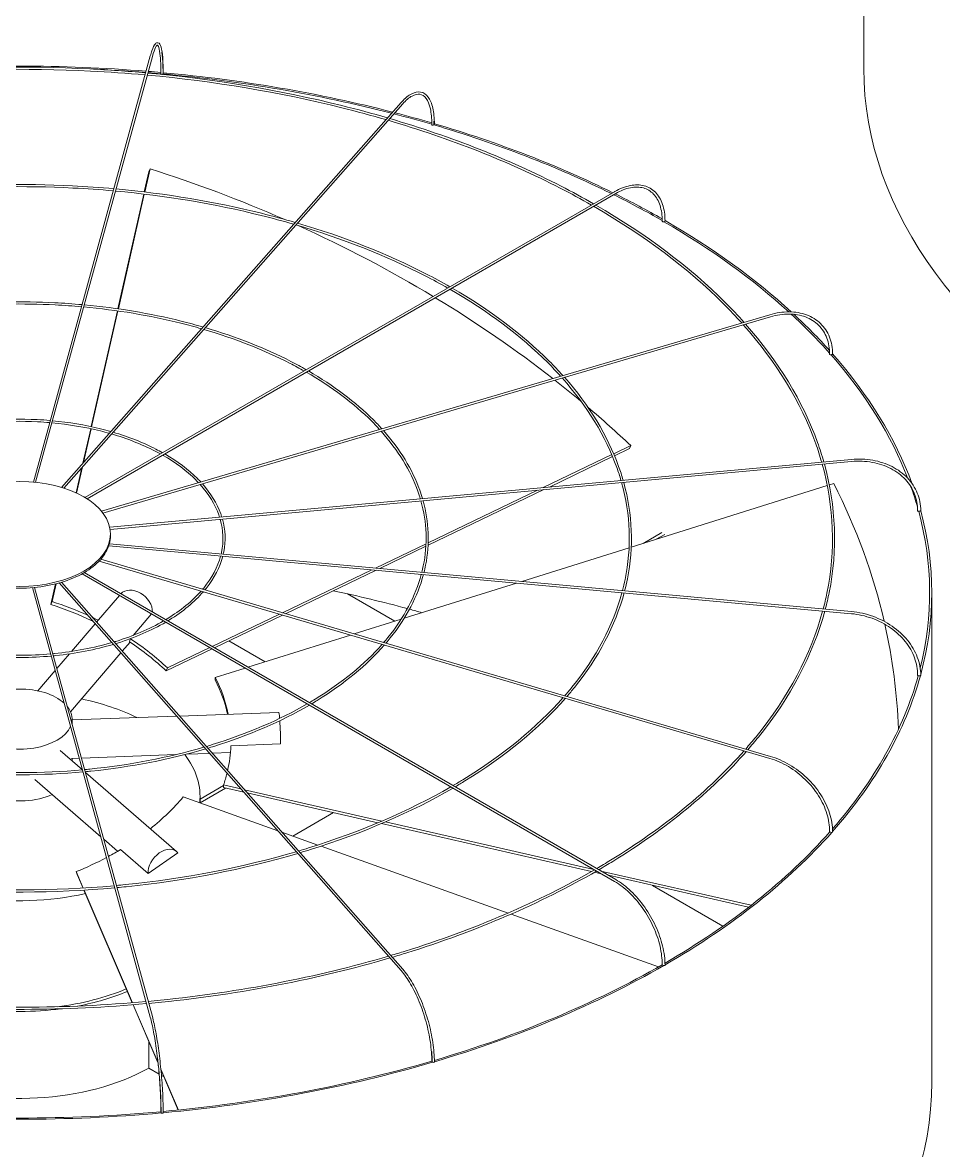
# Model space of a CAD drawing. Header units: millimetres. Extents: x -312439 to 477422, y -331570 to 212570.
# Drawn here: x 360750 to 361809, y 102503 to 103800 of the extents above; entities that cross this region are included whole.
import ezdxf

# ---------------------------------------------------------------- set-up
doc = ezdxf.new("R2010")
doc.units = ezdxf.units.MM

msp = doc.modelspace()

# ---------------------------------------------------------------- linework, layer by layer
at = {"color": 3, "linetype": 'Continuous', "lineweight": 0, "extrusion": (-1.11022e-16, 0.816497, 0.57735)}
for p, q in [((361717.693, 103747.589), (361717.693, 104310.477)), ((360762.596, 103271.779), (360897.064, 103761.947)), ((360899.426, 103761.299), (360765.071, 103271.541)), ((360794.907, 103265.677), (361185.585, 103708.359)), ((361187.421, 103706.738), (360797.472, 103264.881)), ((360896.739, 103631.965), (360890.718, 103605.384)), ((360895.409, 103628.533), (360896.739, 103631.965)), ((360890.18, 103605.449), (360895.409, 103628.533)), ((361431.098, 103605.752), (360821.906, 103254.035)), ((360824.271, 103252.572), (361432.322, 103603.631)), ((360859.75, 103471.104), (360889.636, 103603.048)), ((360890.174, 103602.983), (360860.286, 103471.027)), ((360829.057, 103335.597), (360859.207, 103468.707)), ((360859.743, 103468.631), (360829.584, 103335.484)), ((360840.948, 103238.202), (361609.518, 103464.296)), ((361610.209, 103461.946), (360842.583, 103236.13)), ((360819.542, 103293.591), (360828.516, 103333.208)), ((360829.043, 103333.094), (360820.286, 103294.434)), ((361430.04, 103304.452), (361449.647, 103313.862)), ((361448.317, 103310.43), (361431.017, 103302.128)), ((361448.317, 103310.43), (361449.647, 103313.862)), ((360850.325, 103219.906), (361703.412, 103297.915)), ((360850.782, 103217.488), (361703.636, 103295.476)), ((361348.866, 103265.494), (361427.83, 103303.391)), ((361428.806, 103301.066), (361356.057, 103266.151)), ((360811.786, 103259.348), (360818.414, 103288.611)), ((360819.158, 103289.454), (360812.287, 103259.116)), ((361675.753, 103267.742), (361450.226, 103197.091)), ((361683.196, 103270.074), (361678.104, 103268.479)), ((361349.725, 103263.113), (361216.567, 103199.205)), ((361216.685, 103202.055), (361342.535, 103262.455)), ((360851.191, 103210.152), (360851.191, 103212.152)), ((361485.257, 103213.706), (361463.898, 103201.375)), ((361479.045, 103206.12), (361488.721, 103211.706)), ((360849.255, 103198.592), (361703.412, 103120.485)), ((360849.978, 103200.986), (361703.636, 103122.924)), ((361156.126, 103172.99), (361214.19, 103200.858)), ((361214.047, 103197.996), (361161.014, 103172.543)), ((361447.739, 103196.312), (361324.225, 103157.619)), ((361609.518, 102954.104), (360838.19, 103181.009)), ((361610.209, 102956.454), (360840.028, 103183.021)), ((361431.098, 102812.648), (360818.508, 103166.327)), ((361432.322, 102814.769), (360820.985, 103167.725)), ((361048.962, 103121.558), (361151.821, 103170.924)), ((361156.71, 103170.477), (361052.57, 103120.497)), ((360761.549, 103150.436), (360897.064, 102656.453)), ((360764.028, 103150.659), (360899.426, 102657.101)), ((360782.713, 103130.992), (360788.096, 103154.76)), ((360788.683, 103154.908), (360784.043, 103134.424)), ((360792.162, 103155.833), (361185.585, 102710.041)), ((361187.421, 102711.662), (360794.766, 103156.586)), ((361318.147, 103155.715), (361189.165, 103115.309)), ((360861.604, 103141.445), (360835.258, 103110.703)), ((361178.281, 103111.899), (361123.896, 103143.298)), ((361795.9, 102581.729), (361795.9, 103144.617)), ((360782.713, 103130.992), (360784.043, 103134.424)), ((360898.397, 103120.203), (360877.272, 103095.554)), ((360968.136, 103082.767), (361045.663, 103119.975)), ((361049.272, 103118.914), (360970.778, 103081.242)), ((361185.56, 103114.179), (361131.556, 103097.261)), ((360833.648, 103108.825), (360806.444, 103077.083)), ((360873.738, 103087.657), (360864.8, 103077.228)), ((361029.261, 103065.215), (360987.556, 103089.294)), ((361127.353, 103095.945), (361009.344, 103058.976)), ((360804.012, 103074.246), (360789.603, 103057.433)), ((360863.191, 103075.35), (360805.223, 103007.714)), ((360968.103, 103079.958), (360915.39, 103054.659)), ((360916.721, 103058.091), (360965.461, 103081.483)), ((360787.679, 103055.188), (360767.622, 103031.786)), ((360915.39, 103054.659), (360916.721, 103058.091)), ((360971.73, 103044.266), (360971.825, 103047.222)), ((361006.168, 103057.981), (360971.825, 103047.222)), ((361044.667, 103007.056), (360930.465, 103002.823)), ((360927.301, 103002.706), (360807.027, 102998.248)), ((360807.027, 102999.292), (360807.027, 102993.918)), ((360989.668, 102968.629), (361046.897, 102970.75)), ((360818.93, 102940.94), (360793.387, 102963.075)), ((360926.481, 102958.43), (360817.867, 102954.404)), ((360965.112, 102959.862), (360938.385, 102958.871)), ((360989.191, 102960.754), (360968.276, 102959.979)), ((360815.352, 102954.311), (360806.346, 102953.977)), ((360807.027, 102954.003), (360807.027, 102951.255)), ((360840.104, 102864.083), (360764.431, 102929.661)), ((360927.374, 102846.965), (360822.381, 102937.95)), ((360981.284, 102922.737), (360954.305, 102907.161)), ((360954.305, 102903.161), (360983.51, 102920.022)), ((360981.213, 102920.546), (360981.309, 102923.502)), ((361004.493, 102915.239), (360981.213, 102920.546)), ((360981.309, 102923.502), (361001.202, 102918.968)), ((361005.292, 102918.035), (361163.461, 102881.98)), ((361043.62, 102870.904), (360934.914, 102909.731)), ((360954.305, 102902.804), (360954.305, 102910.054)), ((361158.882, 102880.045), (361008.582, 102914.307)), ((361107.687, 102891.716), (361060.93, 102864.721)), ((361404.542, 102824.046), (361162.975, 102879.112)), ((361167.519, 102881.055), (361407.275, 102826.402)), ((361089.642, 102854.466), (361048.39, 102869.2)), ((360859.492, 102847.283), (360843.437, 102861.196)), ((361308.651, 102776.242), (361093.416, 102853.118)), ((360862.767, 102849.238), (360894.563, 102821.684)), ((360894.563, 102821.684), (360928.758, 102845.504)), ((360811.72, 102823.914), (360819.84, 102804.999)), ((360812.955, 102820.577), (360811.72, 102823.914)), ((360819.648, 102804.987), (360812.955, 102820.577)), ((361415.8, 102821.48), (361408.066, 102823.243)), ((361415.37, 102824.556), (361588.088, 102785.185)), ((361585.122, 102782.883), (361423.895, 102819.635)), ((360876.253, 102673.131), (360820.674, 102802.595)), ((360820.867, 102802.607), (360876.443, 102673.147)), ((361555.75, 102761.247), (361474.665, 102808.062)), ((361481.708, 102714.431), (361312.022, 102775.038)), ((360905.949, 102603.958), (360877.272, 102670.756)), ((360877.463, 102670.772), (360905.881, 102604.574)), ((360895.348, 102628.652), (360895.348, 102597.977)), ((360907.203, 102591.132), (360895.348, 102597.977)), ((360909.199, 102596.847), (360929.412, 102549.762)), ((360929.223, 102549.743), (360909.256, 102596.253)), ((360912.856, 102587.868), (360909.865, 102589.595))]:
    msp.add_line(p, q, dxfattribs=at)
at = {"color": 3, "linetype": 'Continuous', "lineweight": 0}
for centre, major_axis, ratio, start_param, end_param in [((360747.132, 103144.617), (-1048.768, 0), 0.57735027, 4.57359934, 4.85199434), ((360747.132, 103144.617), (-1046.319, 0), 0.57735027, 4.57364216, 4.63432464), ((362766.461, 103747.589), (-1048.768, 0), 0.57735027, 0, 3.14159265), ((360747.132, 103144.617), (-1046.319, 0), 0.57735027, 4.55682048, 4.57124415), ((360747.132, 103144.617), (-1048.768, 0), 0.57735027, 4.55718579, 4.57120693), ((360910.475, 103741.371), (1.225, -0.004), 0.56474576, 3.14159265, 4.55699194), ((360910.475, 103741.371), (1.225, -0.004), 0.56474576, 4.55699194, 6.12778827), ((360747.132, 103144.617), (-1046.319, 0), 0.57735027, 4.2914666, 4.55448885), ((360910.666, 103742.07), (1.225, 0), 0.57735027, 5.71748689, 6.28318531), ((360747.132, 103144.617), (-1048.768, 0), 0.57735027, 4.29134899, 4.55463788), ((360747.132, 103144.617), (-1046.319, 0), 0.57735027, 4.24262693, 4.28868124), ((360747.132, 103144.617), (-1048.768, 0), 0.57735027, 4.24381435, 4.28857014), ((361221.995, 103682.932), (1.225, -0.01), 0.56597275, 3.14159265, 4.24604342), ((361221.995, 103682.932), (1.225, -0.01), 0.56597275, 4.24604342, 5.81683974), ((360747.132, 103144.617), (-1046.319, 0), 0.57735027, 4.00461262, 4.24016109), ((361222.551, 103683.562), (1.225, 0), 0.57735027, 5.29033196, 6.28318531), ((360747.132, 103144.617), (-1048.768, 0), 0.57735027, 4.00443097, 4.24060103), ((360748.462, 102977.337), (-942.562, 365.4), 0.65992862, 4.64663537, 4.80984928), ((360747.132, 103144.617), (-1048.768, 0), 0.57735027, 3.93098858, 4.00111844), ((360747.132, 103144.617), (-1046.319, 0), 0.57735027, 3.92863661, 4.00129229), ((360748.462, 102977.337), (-942.562, 365.4), 0.65992862, 4.45394149, 4.62923067), ((361486.991, 103571.775), (1.225, -0.016), 0.56830663, 3.14159265, 3.93464288), ((361486.991, 103571.775), (1.225, -0.016), 0.56830663, 3.93464288, 5.50543921), ((360747.132, 103144.617), (-1046.319, 0), 0.57735027, 3.70570419, 3.9258203), ((361487.857, 103572.275), (-1.225, 0), 0.57735027, 1.83263032, 3.14159265), ((360747.132, 103144.617), (-1048.768, 0), 0.57735027, 3.70411228, 3.92650775), ((360748.462, 102977.337), (-942.562, 365.4), 0.65992862, 4.28319099, 4.45112181), ((360747.132, 103144.617), (-1046.319, 0), 0.57735027, 3.61515195, 3.70067928), ((360747.132, 103144.617), (-1048.768, 0), 0.57735027, 3.61992048, 3.69877001), ((361679.521, 103418.78), (-1.225, 0.021), 0.57151893, 0, 0.48093441), ((361679.521, 103418.78), (-1.225, 0.021), 0.57151893, 0.48093441, 2.05173073), ((360747.132, 103144.617), (-1046.319, 0), 0.57735027, 3.3609423, 3.61148113), ((361680.612, 103419.101), (-1.225, 0), 0.57735027, 1.51847105, 3.14159265), ((360747.132, 103144.617), (-1048.768, 0), 0.57735027, 3.35086888, 3.61231471), ((360748.462, 102977.337), (-942.562, 365.4), 0.65992862, 4.23904287, 4.2800546), ((360748.462, 102977.337), (-942.562, 365.4), 0.65992862, 4.15803474, 4.22871948), ((360747.227, 102976.862), (1010.388, -32.497), 0.79709982, 0.20844184, 0.41264052), ((360747.132, 103144.617), (-1046.319, 0), 0.57735027, 3.30554955, 3.34466555), ((361780.74, 103238.923), (-1.225, 0.023), 0.57529521, 0, 0.1678974), ((361780.74, 103238.923), (-1.225, 0.023), 0.57529521, 0.1678974, 1.73869372), ((360747.132, 103144.617), (-1046.319, 0), 0.57735027, 2.9973499, 3.29716571), ((361781.95, 103239.034), (-1.225, 0), 0.57735027, 1.20431179, 3.14159265), ((360747.132, 103144.617), (-1048.768, 0), 0.57735027, 2.98561554, 3.29783032), ((360746.699, 103210.152), (-104.492, 0), 0.57735027, 2.98808135, 3.14159265), ((360746.699, 103210.152), (-104.492, 0), 0.57735027, 2.67392209, 2.98094469), ((360746.699, 103210.152), (-104.492, 0), 0.57735027, 2.35976282, 2.66678542), ((360746.699, 103210.152), (-104.492, 0), 0.57735027, 2.04560356, 2.35262616), ((360746.699, 103210.152), (-104.492, 0), 0.57735027, 1.41728503, 1.72430763), ((360746.699, 103210.152), (-104.492, 0), 0.57735027, 1.73144429, 2.03846689), ((360879.722, 103128.611), (-16.786, 14.386), 0.73180825, 3.6699438, 6.25547108), ((360747.132, 102579.729), (1046.319, 0), 0.57735027, 1.13086203, 1.21917829), ((360747.132, 102973.905), (-226.18, 87.683), 0.65992862, 4.59602029, 4.80984928), ((360748.462, 102977.337), (226.18, -87.683), 0.65992862, 1.48816133, 1.66825663), ((360747.132, 102579.729), (1046.319, 0), 0.57735027, 1.11315293, 1.12829513), ((360748.462, 102977.337), (226.18, -87.683), 0.65992862, 1.43137513, 1.46305029), ((360747.227, 102976.862), (1010.388, -32.497), 0.79709982, 0.05380476, 0.20420122), ((360747.132, 102973.905), (-226.18, 87.683), 0.65992862, 4.15803474, 4.39268064), ((360748.462, 102977.337), (226.18, -87.683), 0.65992862, 1.01644208, 1.25303729), ((360747.227, 102976.862), (242.456, -7.798), 0.79709982, 0.18583027, 0.41264052), ((360747.132, 103144.617), (-1046.319, 0), 0.57735027, 2.6752935, 2.98289949), ((360747.132, 103144.617), (-1048.768, 0), 0.57735027, 2.67086857, 2.98332964), ((361780.74, 103049.811), (-1.225, 0.023), 0.57926583, 0, 1.42460911), ((361781.95, 103049.7), (-1.225, 0), 0.57735027, 0.89015252, 3.14159265), ((360747.132, 102999.292), (-59.895, 0), 0.57735027, 3.69756416, 5.76575409), ((360747.132, 102973.905), (242.456, -7.798), 0.79709982, 0.20115917, 0.41264052), ((360747.132, 102910.054), (-207.174, 0), 0.57735027, 4.00561733, 4.36390833), ((360747.132, 102999.292), (-59.895, 0), 0.57735027, 3.02719924, 3.57014533), ((361045.485, 102984.964), (-0.819, 22.092), 0.05230802, 5.46284956, 6.28318531), ((361045.485, 102984.964), (-0.819, 22.092), 0.05230802, 4.01155215, 5.31083021), ((360747.132, 102999.292), (-59.895, 0), 0.57735027, 0.78539816, 2.89978042), ((360747.227, 102976.862), (242.456, -7.798), 0.79709982, 6.13145768, 6.28093219), ((360747.132, 102910.054), (-207.174, 0), 0.57735027, 3.08204121, 3.55783774), ((360747.227, 102976.862), (242.456, -7.798), 0.79709982, 6.04401129, 6.11604234), ((360747.132, 102939.67), (-59.895, 0), 0.57735027, 1.1079301, 2.23846982), ((360745.896, 102977.242), (-227.492, -84.221), 0.6873805, 2.02158825, 2.2576377), ((360747.132, 103144.617), (-1046.319, 0), 0.57735027, 2.35898226, 2.6687056), ((360747.132, 103144.617), (-1048.768, 0), 0.57735027, 2.35667794, 2.66891462), ((361679.521, 102869.954), (-1.225, 0.021), 0.58304212, 0, 1.10944839), ((361680.612, 102869.633), (-1.225, 0), 0.57735027, 0.57599326, 3.14159265), ((360912.896, 102830.258), (14.478, 16.707), 0.67950023, 6.14949631, 8.84418497), ((360745.896, 102977.242), (-227.492, -84.221), 0.6873805, 1.60582316, 1.76537716), ((360745.896, 102977.242), (-227.492, -84.221), 0.6873805, 1.7758456, 1.84274406), ((360747.132, 102910.054), (-207.174, 0), 0.57735027, 1.30817895, 1.9425337), ((360747.132, 103144.617), (-1046.319, 0), 0.57735027, 2.04376734, 2.35460013), ((360747.132, 103144.617), (-1048.768, 0), 0.57735027, 2.04258502, 2.35459852), ((361486.991, 102716.959), (-1.225, 0.017), 0.58625442, 0, 0.79329185), ((361487.857, 102716.459), (-1.225, 0), 0.57735027, 0.26183399, 3.14159265), ((360747.132, 102785.549), (-207.174, 0), 0.57735027, 1.77816663, 2.202298), ((360747.132, 102785.549), (-212.072, 0), 0.57735027, 1.89063678, 2.19285982), ((360747.132, 102785.549), (-212.072, 0), 0.57735027, 1.3476903, 1.79509044), ((360747.132, 103144.617), (-1046.319, 0), 0.57735027, 1.72891751, 2.04055715), ((360747.132, 103144.617), (-1048.768, 0), 0.57735027, 1.72854634, 2.04038352), ((361221.995, 102605.802), (-1.225, 0.011), 0.58858829, 0, 0.47632773), ((361222.551, 102605.172), (-1.225, 0), 0.57735027, 0, 3.14159265), ((360747.132, 102685.549), (-212.072, 0), 0.57735027, 0.98594125, 2.34464399), ((360747.132, 102581.729), (-1048.768, 0), 0.57735027, 0, 3.14159265), ((360747.132, 103144.617), (-1048.768, 0), 0.57735027, 1.41453598, 1.72626058), ((360747.132, 103144.617), (-1046.319, 0), 0.57735027, 1.41438895, 1.72636573), ((360910.475, 102547.363), (-1.225, 0.004), 0.58981528, 0, 0.15883691), ((360910.666, 102546.665), (-1.225, 0), 0.57735027, 0, 3.14159265)]:
    msp.add_ellipse(centre, major_axis=major_axis, ratio=ratio, start_param=start_param, end_param=end_param, dxfattribs=at)
msp.add_ellipse((360746.699, 103212.152), major_axis=(-104.492, 0), ratio=0.57735027, dxfattribs=at)
for points, knots in [([(360911.891, 103742.07), (360911.891, 103748.884), (360911.685, 103754.95), (360910.874, 103765.023), (360910.276, 103769.02), (360908.669, 103774.706), (360907.767, 103776.767), (360904.627, 103777.229), (360903.633, 103776.639), (360901.429, 103774.297), (360900.199, 103771.679), (360898.281, 103766.154), (360897.672, 103764.163), (360897.064, 103761.947)], [4.71238898, 4.71238898, 4.71238898, 4.71238898, 5.02654825, 5.02654825, 5.34070751, 5.34070751, 5.65486678, 5.65486678, 5.82360284, 5.82360284, 6.1377621, 6.1377621, 6.28318531, 6.28318531, 6.28318531, 6.28318531]), ([(360899.426, 103761.299), (360900.699, 103765.939), (360901.976, 103769.505), (360904.2, 103773.828), (360905.197, 103774.427), (360905.303, 103774.427), (360906.122, 103773.832), (360907.531, 103769.174), (360908.109, 103765.775), (360908.951, 103756.801), (360909.199, 103751.082), (360909.251, 103743.53), (360909.253, 103742.462), (360909.25, 103741.375)], [6.28318531, 6.28318531, 6.28318531, 6.28318531, 6.59845219, 6.59845219, 6.89265788, 6.89265788, 7.20992592, 7.20992592, 7.50402257, 7.50402257, 7.81881569, 7.81881569, 7.86952551, 7.86952551, 7.86952551, 7.86952551]), ([(360910.364, 103766.61), (360910.401, 103766.367), (360910.436, 103766.12), (360911.044, 103761.773), (360911.421, 103756.561), (360911.673, 103747.612), (360911.709, 103744.57), (360911.7, 103741.37)], [1.101311746, 1.101311746, 1.101311746, 1.101311746, 1.120767624, 1.120767624, 1.438035664, 1.438035664, 1.586302602, 1.586302602, 1.586302602, 1.586302602]), ([(360891.709, 103742.429), (360870.464, 103744.35), (360849.105, 103745.849), (360752.404, 103750.693), (360676.339, 103749.181), (360601.688, 103742.429)], [3.771589677, 3.771589677, 3.771589677, 3.771589677, 3.840445898, 3.840445898, 4.082391957, 4.082391957, 4.082391957, 4.082391957]), ([(360891.051, 103740.029), (360870.259, 103741.904), (360849.357, 103743.373), (360753.106, 103748.245), (360677.017, 103746.762), (360602.346, 103740.029)], [3.7720633, 3.7720633, 3.7720633, 3.7720633, 3.839550132, 3.839550132, 4.081918334, 4.081918334, 4.081918334, 4.081918334]), ([(361168.133, 103688.584), (361151.406, 103693.458), (361134.424, 103698.042), (361045.748, 103720.126), (360970.409, 103732.749), (360893.529, 103739.803)], [3.459637643, 3.459637643, 3.459637643, 3.459637643, 3.519736913, 3.519736913, 3.769381517, 3.769381517, 3.769381517, 3.769381517]), ([(361169.924, 103690.613), (361152.662, 103695.659), (361135.13, 103700.396), (361046.032, 103722.554), (360970.875, 103735.145), (360894.187, 103742.203)], [3.458315721, 3.458315721, 3.458315721, 3.458315721, 3.520259366, 3.520259366, 3.768912043, 3.768912043, 3.768912043, 3.768912043]), ([(361223.776, 103683.562), (361223.776, 103690.423), (361223.174, 103696.618), (361220.789, 103707.12), (361219.01, 103711.431), (361214.288, 103717.77), (361211.292, 103719.794), (361204.732, 103720.932), (361201.295, 103720.239), (361194.042, 103716.558), (361190.185, 103713.415), (361186.088, 103708.924), (361185.836, 103708.644), (361185.585, 103708.359)], [4.71238898, 4.71238898, 4.71238898, 4.71238898, 5.02654825, 5.02654825, 5.34070751, 5.34070751, 5.65486678, 5.65486678, 5.94845155, 5.94845155, 6.26261081, 6.26261081, 6.28318531, 6.28318531, 6.28318531, 6.28318531]), ([(361187.421, 103706.738), (361191.077, 103710.881), (361194.709, 103713.943), (361201.441, 103717.63), (361204.503, 103718.256), (361209.868, 103717.316), (361212.256, 103715.74), (361216.364, 103710.146), (361218.03, 103706.128), (361220.239, 103696.116), (361220.798, 103690.154), (361220.774, 103683.328), (361220.772, 103683.136), (361220.771, 103682.943)], [6.28318531, 6.28318531, 6.28318531, 6.28318531, 6.59783007, 6.59783007, 6.91209691, 6.91209691, 7.22936495, 7.22936495, 7.54663299, 7.54663299, 7.86046851, 7.86046851, 7.86952551, 7.86952551, 7.86952551, 7.86952551]), ([(361404.505, 103590.399), (361392.767, 103597.103), (361380.721, 103603.628), (361308.639, 103640.65), (361242.03, 103666.89), (361170.73, 103687.825)], [3.146975566, 3.146975566, 3.146975566, 3.146975566, 3.199958928, 3.199958928, 3.456525414, 3.456525414, 3.456525414, 3.456525414]), ([(361406.96, 103591.816), (361394.781, 103598.799), (361382.27, 103605.587), (361309.872, 103642.766), (361243.517, 103668.938), (361172.519, 103689.852)], [3.145113132, 3.145113132, 3.145113132, 3.145113132, 3.200037836, 3.200037836, 3.455209352, 3.455209352, 3.455209352, 3.455209352]), ([(361223.183, 103686.98), (361223.206, 103686.164), (361223.219, 103685.336), (361223.226, 103683.979), (361223.225, 103683.456), (361223.22, 103682.929)], [7.8059806913, 7.8059806913, 7.8059806913, 7.8059806913, 7.8451401512, 7.8451401512, 7.8694167814, 7.8694167814, 7.8694167814, 7.8694167814]), ([(360855.142, 103609.133), (360839.294, 103610.562), (360823.361, 103611.677), (360751.046, 103615.293), (360694.125, 103614.168), (360638.255, 103609.133)], [3.772165081, 3.772165081, 3.772165081, 3.772165081, 3.840593344, 3.840593344, 4.081816553, 4.081816553, 4.081816553, 4.081816553]), ([(360854.484, 103606.733), (360839.089, 103608.115), (360823.613, 103609.2), (360751.747, 103612.844), (360694.803, 103611.749), (360638.913, 103606.733)], [3.772797592, 3.772797592, 3.772797592, 3.772797592, 3.839399606, 3.839399606, 4.081184042, 4.081184042, 4.081184042, 4.081184042]), ([(361062.015, 103568.34), (361049.757, 103571.899), (361037.318, 103575.251), (360971.122, 103591.741), (360914.62, 103601.212), (360856.962, 103606.508)], [3.460983159, 3.460983159, 3.460983159, 3.460983159, 3.519648571, 3.519648571, 3.769222865, 3.769222865, 3.769222865, 3.769222865]), ([(361063.806, 103570.37), (361051.014, 103574.101), (361038.024, 103577.606), (360971.405, 103594.17), (360915.086, 103603.608), (360857.62, 103608.908)], [3.459218713, 3.459218713, 3.459218713, 3.459218713, 3.520344822, 3.520344822, 3.768597722, 3.768597722, 3.768597722, 3.768597722]), ([(361489.082, 103572.275), (361489.082, 103579.175), (361488.137, 103585.556), (361484.403, 103596.67), (361481.61, 103601.405), (361474.416, 103608.685), (361470.023, 103611.228), (361460.153, 103613.834), (361454.686, 103613.902), (361443.229, 103611.626), (361437.233, 103609.275), (361431.203, 103605.813), (361431.151, 103605.783), (361431.098, 103605.752)], [3.14159265, 3.14159265, 3.14159265, 3.14159265, 3.45575192, 3.45575192, 3.76991118, 3.76991118, 4.08269654, 4.08269654, 4.39544819, 4.39544819, 4.70960746, 4.70960746, 4.71238898, 4.71238898, 4.71238898, 4.71238898]), ([(361432.322, 103603.631), (361438.072, 103606.95), (361443.797, 103609.192), (361454.595, 103611.332), (361459.661, 103611.233), (361468.664, 103608.778), (361472.61, 103606.429), (361479.101, 103599.656), (361481.643, 103595.222), (361485.023, 103584.634), (361485.856, 103578.484), (361485.766, 103571.791)], [1.57079633, 1.57079633, 1.57079633, 1.57079633, 1.88806437, 1.88806437, 2.20533241, 2.20533241, 2.52260045, 2.52260045, 2.83986849, 2.83986849, 3.15713653, 3.15713653, 3.15713653, 3.15713653]), ([(361579.852, 103455.569), (361572.975, 103463.277), (361565.777, 103470.888), (361517.371, 103519.28), (361467.186, 103557.038), (361409.414, 103590.404)], [2.831913395, 2.831913395, 2.831913395, 2.831913395, 2.879924499, 2.879924499, 3.141418031, 3.141418031, 3.141418031, 3.141418031]), ([(361577.251, 103454.804), (361570.618, 103462.204), (361563.688, 103469.516), (361515.468, 103517.705), (361465.058, 103555.561), (361406.963, 103588.99)], [2.833719703, 2.833719703, 2.833719703, 2.833719703, 2.880073873, 2.880073873, 3.143270218, 3.143270218, 3.143270218, 3.143270218]), ([(361239.23, 103494.977), (361230.724, 103499.818), (361222.003, 103504.533), (361168.21, 103532.162), (361118.175, 103551.867), (361064.613, 103567.582)], [3.148849473, 3.148849473, 3.148849473, 3.148849473, 3.199944541, 3.199944541, 3.456834427, 3.456834427, 3.456834427, 3.456834427]), ([(361241.687, 103496.396), (361232.739, 103501.513), (361223.553, 103506.492), (361169.442, 103534.278), (361119.662, 103553.915), (361066.402, 103569.609)], [3.146361804, 3.146361804, 3.146361804, 3.146361804, 3.200049713, 3.200049713, 3.455080387, 3.455080387, 3.455080387, 3.455080387]), ([(361369.008, 103393.544), (361364.248, 103398.827), (361359.285, 103404.049), (361323.307, 103440.002), (361285.395, 103468.454), (361241.691, 103493.57)], [2.83591825, 2.83591825, 2.83591825, 2.83591825, 2.880098074, 2.880098074, 3.143909361, 3.143909361, 3.143909361, 3.143909361]), ([(361371.613, 103394.31), (361366.606, 103399.9), (361361.375, 103405.421), (361325.21, 103441.577), (361287.523, 103469.931), (361244.142, 103494.985)], [2.833499431, 2.833499431, 2.833499431, 2.833499431, 2.879899034, 2.879899034, 3.141439875, 3.141439875, 3.141439875, 3.141439875]), ([(360818.588, 103475.883), (360808.132, 103476.818), (360797.621, 103477.549), (360749.684, 103479.938), (360711.903, 103479.201), (360674.81, 103475.883)], [3.773286698, 3.773286698, 3.773286698, 3.773286698, 3.840886477, 3.840886477, 4.080694936, 4.080694936, 4.080694936, 4.080694936]), ([(360817.929, 103473.482), (360807.926, 103474.371), (360797.873, 103475.073), (360750.385, 103477.489), (360712.581, 103476.781), (360675.468, 103473.482)], [3.774238416, 3.774238416, 3.774238416, 3.774238416, 3.839097695, 3.839097695, 4.079743218, 4.079743218, 4.079743218, 4.079743218]), ([(360957.72, 103450.162), (360949.387, 103452.582), (360940.93, 103454.858), (360896.783, 103465.83), (360859.306, 103472.116), (360821.066, 103475.657)], [3.46094335, 3.46094335, 3.46094335, 3.46094335, 3.520514255, 3.520514255, 3.7679441, 3.7679441, 3.7679441, 3.7679441]), ([(360955.927, 103448.131), (360948.13, 103450.38), (360940.224, 103452.504), (360896.499, 103463.401), (360858.84, 103469.72), (360820.408, 103473.258)], [3.463595352, 3.463595352, 3.463595352, 3.463595352, 3.51947091, 3.51947091, 3.768879274, 3.768879274, 3.768879274, 3.768879274]), ([(361681.837, 103419.101), (361681.837, 103426.03), (361680.639, 103432.629), (361675.938, 103444.506), (361672.433, 103449.78), (361663.471, 103458.448), (361658.017, 103461.838), (361645.733, 103466.403), (361638.906, 103467.578), (361624.554, 103467.63), (361617.03, 103466.506), (361609.518, 103464.296)], [4.71238898, 4.71238898, 4.71238898, 4.71238898, 5.02654825, 5.02654825, 5.34070751, 5.34070751, 5.65486678, 5.65486678, 5.96902604, 5.96902604, 6.28318531, 6.28318531, 6.28318531, 6.28318531]), ([(361610.209, 103461.946), (361617.472, 103464.083), (361624.721, 103465.15), (361638.457, 103465.058), (361644.942, 103463.899), (361656.51, 103459.499), (361661.593, 103456.26), (361669.89, 103448.028), (361673.106, 103443.033), (361677.367, 103431.742), (361678.409, 103425.445), (361678.297, 103418.801)], [6.28318531, 6.28318531, 6.28318531, 6.28318531, 6.60045335, 6.60045335, 6.91772139, 6.91772139, 7.23498943, 7.23498943, 7.55225747, 7.55225747, 7.86952551, 7.86952551, 7.86952551, 7.86952551]), ([(361076.452, 103400.998), (361070.723, 103404.259), (361064.849, 103407.434), (361029.022, 103425.831), (360995.828, 103438.929), (360960.316, 103449.402)], [3.148732281, 3.148732281, 3.148732281, 3.148732281, 3.200072384, 3.200072384, 3.454746323, 3.454746323, 3.454746323, 3.454746323]), ([(361669.245, 103294.79), (361667.224, 103301.872), (361664.956, 103308.93), (361645.492, 103363.429), (361617.365, 103409.592), (361579.054, 103452.781)], [2.519571261, 2.519571261, 2.519571261, 2.519571261, 2.559550642, 2.559550642, 2.829500903, 2.829500903, 2.829500903, 2.829500903]), ([(361671.728, 103295.017), (361669.614, 103302.459), (361667.231, 103309.875), (361647.606, 103364.576), (361619.624, 103410.545), (361581.65, 103453.545)], [2.518738954, 2.518738954, 2.518738954, 2.518738954, 2.560443172, 2.560443172, 2.827714195, 2.827714195, 2.827714195, 2.827714195]), ([(361073.992, 103399.577), (361068.707, 103402.562), (361063.299, 103405.476), (361027.79, 103423.715), (360994.34, 103436.882), (360958.527, 103447.375)], [3.152476318, 3.152476318, 3.152476318, 3.152476318, 3.199914714, 3.199914714, 3.457374967, 3.457374967, 3.457374967, 3.457374967]), ([(361160.793, 103332.293), (361157.899, 103335.471), (361154.894, 103338.616), (361131.156, 103362.335), (361105.755, 103381.376), (361076.459, 103398.173)], [2.840166791, 2.840166791, 2.840166791, 2.840166791, 2.880145835, 2.880145835, 3.145067211, 3.145067211, 3.145067211, 3.145067211]), ([(361163.403, 103333.06), (361160.259, 103336.544), (361156.985, 103339.988), (361133.059, 103363.911), (361107.883, 103382.853), (361078.91, 103399.588)], [2.836508955, 2.836508955, 2.836508955, 2.836508955, 2.879847671, 2.879847671, 3.141363941, 3.141363941, 3.141363941, 3.141363941]), ([(361438.43, 103273.684), (361436.985, 103278.675), (361435.378, 103283.651), (361420.866, 103324.313), (361399.688, 103359.039), (361370.817, 103391.523)], [2.521788299, 2.521788299, 2.521788299, 2.521788299, 2.55939978, 2.55939978, 2.830291828, 2.830291828, 2.830291828, 2.830291828]), ([(361440.914, 103273.911), (361439.376, 103279.263), (361437.652, 103284.596), (361422.981, 103325.46), (361401.947, 103359.992), (361373.413, 103392.287)], [2.520659116, 2.520659116, 2.520659116, 2.520659116, 2.560589234, 2.560589234, 2.827907762, 2.827907762, 2.827907762, 2.827907762]), ([(360782.033, 103342.631), (360776.97, 103343.074), (360771.882, 103343.421), (360748.323, 103344.584), (360729.681, 103344.233), (360711.365, 103342.631)], [3.776630452, 3.776630452, 3.776630452, 3.776630452, 3.841752063, 3.841752063, 4.077351182, 4.077351182, 4.077351182, 4.077351182]), ([(360781.374, 103340.229), (360776.765, 103340.627), (360772.135, 103340.946), (360749.025, 103342.134), (360730.36, 103341.813), (360712.023, 103340.229)], [3.778551419, 3.778551419, 3.778551419, 3.778551419, 3.838185012, 3.838185012, 4.075430215, 4.075430215, 4.075430215, 4.075430215]), ([(360849.835, 103327.916), (360846.503, 103328.859), (360843.132, 103329.756), (360821.878, 103335.061), (360803.06, 103338.228), (360783.853, 103340.008)], [3.471418325, 3.471418325, 3.471418325, 3.471418325, 3.518930063, 3.518930063, 3.767850767, 3.767850767, 3.767850767, 3.767850767]), ([(360851.632, 103329.952), (360847.761, 103331.061), (360843.837, 103332.11), (360822.161, 103337.489), (360803.526, 103340.624), (360784.511, 103342.406)], [3.466082688, 3.466082688, 3.466082688, 3.466082688, 3.521010964, 3.521010964, 3.765995554, 3.765995554, 3.765995554, 3.765995554]), ([(361210.108, 103252.805), (361209.145, 103256.082), (361208.079, 103259.347), (361198.36, 103286.376), (361184.286, 103309.459), (361165.209, 103331.038)], [2.5243135, 2.5243135, 2.5243135, 2.5243135, 2.560878912, 2.560878912, 2.828143092, 2.828143092, 2.828143092, 2.828143092]), ([(360908.74, 103304.169), (360906.687, 103305.304), (360904.597, 103306.418), (360887.371, 103315.268), (360870.506, 103321.896), (360852.441, 103327.168)], [3.163350536, 3.163350536, 3.163350536, 3.163350536, 3.199816759, 3.199816759, 3.458993739, 3.458993739, 3.458993739, 3.458993739]), ([(360911.212, 103305.596), (360908.706, 103307.002), (360906.146, 103308.377), (360888.604, 103317.383), (360871.994, 103323.944), (360854.231, 103329.195)], [3.15578841, 3.15578841, 3.15578841, 3.15578841, 3.200131949, 3.200131949, 3.453750875, 3.453750875, 3.453750875, 3.453750875]), ([(361207.621, 103252.578), (361206.755, 103255.495), (361205.805, 103258.403), (361196.246, 103285.229), (361182.027, 103308.506), (361162.612, 103330.274)], [2.526062853, 2.526062853, 2.526062853, 2.526062853, 2.559096419, 2.559096419, 2.831723129, 2.831723129, 2.831723129, 2.831723129]), ([(360952.555, 103271.034), (360951.542, 103272.113), (360950.504, 103273.183), (360939.006, 103284.668), (360926.116, 103294.297), (360911.225, 103302.775)], [2.852936139, 2.852936139, 2.852936139, 2.852936139, 2.880283876, 2.880283876, 3.148538696, 3.148538696, 3.148538696, 3.148538696]), ([(360955.181, 103271.807), (360953.909, 103273.187), (360952.595, 103274.555), (360940.909, 103286.244), (360928.244, 103295.774), (360913.679, 103304.192)], [2.84544614, 2.84544614, 2.84544614, 2.84544614, 2.879690294, 2.879690294, 3.141137935, 3.141137935, 3.141137935, 3.141137935]), ([(361670.972, 103125.911), (361672.578, 103131.982), (361674.004, 103138.068), (361685.305, 103193.406), (361683.508, 103243.43), (361669.92, 103292.392)], [2.204619764, 2.204619764, 2.204619764, 2.204619764, 2.238829514, 2.238829514, 2.515060108, 2.515060108, 2.515060108, 2.515060108]), ([(361673.445, 103125.685), (361675.13, 103132.085), (361676.617, 103138.502), (361687.722, 103193.997), (361685.863, 103243.851), (361672.399, 103292.619)], [2.205366155, 2.205366155, 2.205366155, 2.205366155, 2.241163262, 2.241163262, 2.514260549, 2.514260549, 2.514260549, 2.514260549]), ([(361783.175, 103239.034), (361783.175, 103245.978), (361781.843, 103252.808), (361776.648, 103265.551), (361772.786, 103271.461), (361762.929, 103281.775), (361756.936, 103286.179), (361743.418, 103293.061), (361735.895, 103295.541), (361720.05, 103298.348), (361711.73, 103298.675), (361703.412, 103297.915)], [4.71238898, 4.71238898, 4.71238898, 4.71238898, 5.02654825, 5.02654825, 5.34070751, 5.34070751, 5.65486678, 5.65486678, 5.96902604, 5.96902604, 6.28318531, 6.28318531, 6.28318531, 6.28318531]), ([(361703.636, 103295.476), (361711.697, 103296.213), (361719.753, 103295.883), (361735.046, 103293.13), (361742.28, 103290.708), (361755.203, 103284.026), (361760.89, 103279.768), (361770.164, 103269.854), (361773.751, 103264.199), (361778.489, 103252.048), (361779.64, 103245.553), (361779.516, 103238.946)], [0, 0, 0, 0, 0.31726804, 0.31726804, 0.63453608, 0.63453608, 0.95180412, 0.95180412, 1.26907216, 1.26907216, 1.5863402, 1.5863402, 1.5863402, 1.5863402]), ([(360976.787, 103231.47), (360976.517, 103232.313), (360976.233, 103233.155), (360971.627, 103246.143), (360964.366, 103257.972), (360954.403, 103269.025)], [2.538956365, 2.538956365, 2.538956365, 2.538956365, 2.558172992, 2.558172992, 2.836025224, 2.836025224, 2.836025224, 2.836025224]), ([(360979.284, 103231.698), (360978.908, 103232.9), (360978.504, 103234.098), (360973.74, 103247.292), (360966.625, 103258.926), (360957.004, 103269.79)], [2.535128932, 2.535128932, 2.535128932, 2.535128932, 2.561728893, 2.561728893, 2.828841782, 2.828841782, 2.828841782, 2.828841782]), ([(361440.183, 103147.015), (361441.29, 103151.255), (361442.279, 103155.504), (361450.743, 103196.809), (361449.381, 103234.448), (361439.111, 103271.287)], [2.206572109, 2.206572109, 2.206572109, 2.206572109, 2.238438586, 2.238438586, 2.515769314, 2.515769314, 2.515769314, 2.515769314]), ([(361442.655, 103146.789), (361443.84, 103151.358), (361444.89, 103155.939), (361453.16, 103197.4), (361451.736, 103234.869), (361441.591, 103271.513)], [2.20754654, 2.20754654, 2.20754654, 2.20754654, 2.241548585, 2.241548585, 2.514698228, 2.514698228, 2.514698228, 2.514698228]), ([(361209.377, 103168.121), (361209.993, 103170.544), (361210.552, 103172.971), (361216.178, 103200.244), (361215.255, 103225.481), (361208.314, 103250.182)], [2.210316481, 2.210316481, 2.210316481, 2.210316481, 2.237655596, 2.237655596, 2.51702204, 2.51702204, 2.51702204, 2.51702204]), ([(361211.846, 103167.895), (361212.54, 103170.647), (361213.161, 103173.406), (361218.594, 103200.835), (361217.609, 103225.902), (361210.794, 103250.408)], [2.211718384, 2.211718384, 2.211718384, 2.211718384, 2.242315601, 2.242315601, 2.515402874, 2.515402874, 2.515402874, 2.515402874]), ([(360978.552, 103189.228), (360978.693, 103189.833), (360978.828, 103190.438), (360981.614, 103203.679), (360981.129, 103216.514), (360977.515, 103229.077)], [2.221614787, 2.221614787, 2.221614787, 2.221614787, 2.235297735, 2.235297735, 2.520800805, 2.520800805, 2.520800805, 2.520800805]), ([(360981.014, 103189.003), (360981.229, 103189.938), (360981.428, 103190.874), (360984.028, 103204.27), (360983.482, 103216.936), (360979.997, 103229.304)], [2.224061215, 2.224061215, 2.224061215, 2.224061215, 2.244587809, 2.244587809, 2.517487833, 2.517487833, 2.517487833, 2.517487833]), ([(360957.226, 103148.545), (360957.635, 103149.03), (360958.039, 103149.517), (360967.98, 103161.682), (360974.563, 103174.125), (360977.949, 103186.824)], [1.903307061, 1.903307061, 1.903307061, 1.903307061, 1.915350543, 1.915350543, 2.203452943, 2.203452943, 2.203452943, 2.203452943]), ([(360959.788, 103147.791), (360960.288, 103148.394), (360960.78, 103149), (360970.597, 103161.307), (360977.078, 103173.801), (360980.423, 103186.598)], [1.909987851, 1.909987851, 1.909987851, 1.909987851, 1.924618049, 1.924618049, 2.206425781, 2.206425781, 2.206425781, 2.206425781]), ([(361165.447, 103087.291), (361167.081, 103089.185), (361168.675, 103091.089), (361188.957, 103116.058), (361201.957, 103140.621), (361208.746, 103165.719)], [1.894116328, 1.894116328, 1.894116328, 1.894116328, 1.917671716, 1.917671716, 2.201274894, 2.201274894, 2.201274894, 2.201274894]), ([(361168.025, 103086.533), (361169.746, 103088.545), (361171.423, 103090.569), (361191.577, 103115.683), (361204.476, 103140.298), (361211.222, 103165.493)], [1.897570624, 1.897570624, 1.897570624, 1.897570624, 1.922320382, 1.922320382, 2.202808492, 2.202808492, 2.202808492, 2.202808492]), ([(360914.734, 103113.599), (360915.336, 103113.957), (360915.935, 103114.316), (360932.109, 103124.142), (360945.27, 103134.908), (360955.471, 103146.508)], [1.585149833, 1.585149833, 1.585149833, 1.585149833, 1.596233634, 1.596233634, 1.886390456, 1.886390456, 1.886390456, 1.886390456]), ([(360917.162, 103112.197), (360917.786, 103112.573), (360918.405, 103112.951), (360934.629, 103122.956), (360947.825, 103133.906), (360958.058, 103145.747)], [1.592315094, 1.592315094, 1.592315094, 1.592315094, 1.603748231, 1.603748231, 1.893388943, 1.893388943, 1.893388943, 1.893388943]), ([(361373.657, 103026.041), (361376.525, 103029.34), (361379.314, 103032.662), (361409.935, 103070.434), (361429.352, 103107.118), (361439.543, 103144.614)], [1.891059564, 1.891059564, 1.891059564, 1.891059564, 1.918447026, 1.918447026, 2.200552897, 2.200552897, 2.200552897, 2.200552897]), ([(361376.24, 103025.281), (361379.194, 103028.699), (361382.064, 103032.141), (361412.556, 103070.06), (361431.872, 103106.796), (361442.019, 103144.388)], [1.893387733, 1.893387733, 1.893387733, 1.893387733, 1.921549455, 1.921549455, 2.201585872, 2.201585872, 2.201585872, 2.201585872]), ([(361581.833, 102964.801), (361585.948, 102969.517), (361589.944, 102974.268), (361630.902, 103024.844), (361656.732, 103073.632), (361670.327, 103123.51)], [1.889456602, 1.889456602, 1.889456602, 1.889456602, 1.918834976, 1.918834976, 2.200108517, 2.200108517, 2.200108517, 2.200108517]), ([(361584.418, 102964.041), (361588.619, 102968.875), (361592.695, 102973.747), (361633.524, 103024.47), (361659.252, 103073.31), (361672.804, 103123.284)], [1.891212574, 1.891212574, 1.891212574, 1.891212574, 1.921163042, 1.921163042, 2.200887841, 2.200887841, 2.200887841, 2.200887841]), ([(360855.286, 103088.009), (360855.976, 103088.218), (360856.665, 103088.428), (360877.544, 103094.883), (360896.125, 103102.844), (360912.302, 103112.175)], [1.267045676, 1.267045676, 1.267045676, 1.267045676, 1.27702015, 1.27702015, 1.570336557, 1.570336557, 1.570336557, 1.570336557]), ([(360857.067, 103085.99), (360857.817, 103086.219), (360858.564, 103086.451), (360879.688, 103093.075), (360898.434, 103101.214), (360914.747, 103110.763)], [1.272186296, 1.272186296, 1.272186296, 1.272186296, 1.282962347, 1.282962347, 1.577666055, 1.577666055, 1.577666055, 1.577666055]), ([(361703.412, 103120.485), (361711.474, 103119.748), (361719.538, 103117.944), (361734.859, 103112.384), (361742.115, 103108.629), (361755.088, 103099.548), (361760.803, 103094.225), (361770.126, 103082.554), (361773.732, 103076.209), (361778.489, 103063.139), (361779.64, 103056.416), (361779.516, 103049.834)], [0, 0, 0, 0, 0.31726804, 0.31726804, 0.63453608, 0.63453608, 0.95180412, 0.95180412, 1.26907216, 1.26907216, 1.5863402, 1.5863402, 1.5863402, 1.5863402]), ([(361783.175, 103049.7), (361783.175, 103056.645), (361781.844, 103063.701), (361776.669, 103077.34), (361772.827, 103083.922), (361763.018, 103095.979), (361757.053, 103101.454), (361743.584, 103110.775), (361736.082, 103114.62), (361720.265, 103120.315), (361711.953, 103122.164), (361703.636, 103122.924)], [4.71238898, 4.71238898, 4.71238898, 4.71238898, 5.02654825, 5.02654825, 5.34070751, 5.34070751, 5.65486678, 5.65486678, 5.96902604, 5.96902604, 6.28318531, 6.28318531, 6.28318531, 6.28318531]), ([(360784.941, 103074.427), (360785.592, 103074.49), (360786.242, 103074.553), (360809.754, 103076.915), (360832.014, 103081.186), (360852.698, 103087.24)], [0.949238609, 0.949238609, 0.949238609, 0.949238609, 0.957681574, 0.957681574, 1.254620941, 1.254620941, 1.254620941, 1.254620941]), ([(360785.599, 103072.03), (360786.47, 103072.114), (360787.341, 103072.201), (360811.243, 103074.668), (360833.659, 103079.038), (360854.486, 103085.213)], [0.951064936, 0.951064936, 0.951064936, 0.951064936, 0.962301991, 0.962301991, 1.259854639, 1.259854639, 1.259854639, 1.259854639]), ([(360874.026, 103091.706), (360874.009, 103091.552), (360873.99, 103091.4), (360873.809, 103090.097), (360873.527, 103089.02), (360873.15, 103088.047)], [25.28971129, 25.28971129, 25.28971129, 25.28971129, 25.51327082, 25.51327082, 27.21415767, 27.21415767, 27.21415767, 27.21415767]), ([(361079.975, 103018.197), (361082.178, 103019.488), (361084.358, 103020.791), (361117.324, 103040.893), (361143.397, 103062.241), (361163.676, 103085.259)], [1.577975631, 1.577975631, 1.577975631, 1.577975631, 1.598113062, 1.598113062, 1.885671956, 1.885671956, 1.885671956, 1.885671956]), ([(361082.413, 103016.789), (361084.634, 103018.1), (361086.832, 103019.423), (361119.846, 103039.707), (361145.955, 103061.239), (361166.266, 103084.497)], [1.581619842, 1.581619842, 1.581619842, 1.581619842, 1.601882376, 1.601882376, 1.889205457, 1.889205457, 1.889205457, 1.889205457]), ([(360710.275, 103071.799), (360711.152, 103071.72), (360712.029, 103071.643), (360736.158, 103069.627), (360759.91, 103069.704), (360783.122, 103071.799)], [0.630366287, 0.630366287, 0.630366287, 0.630366287, 0.641648359, 0.641648359, 0.94043004, 0.94043004, 0.94043004, 0.94043004]), ([(360710.934, 103074.199), (360711.403, 103074.157), (360711.873, 103074.116), (360735.55, 103072.091), (360759.278, 103072.133), (360782.464, 103074.199)], [0.632258371, 0.632258371, 0.632258371, 0.632258371, 0.638337859, 0.638337859, 0.938537956, 0.938537956, 0.938537956, 0.938537956]), ([(361245.209, 102922.799), (361249.018, 102925.019), (361252.783, 102927.265), (361302.54, 102957.644), (361341.525, 102989.574), (361371.88, 103024.011)], [1.575583148, 1.575583148, 1.575583148, 1.575583148, 1.598741205, 1.598741205, 1.885432931, 1.885432931, 1.885432931, 1.885432931]), ([(361247.651, 102921.389), (361251.477, 102923.63), (361255.258, 102925.897), (361305.062, 102956.458), (361344.084, 102988.573), (361374.471, 103023.248)], [1.578026357, 1.578026357, 1.578026357, 1.578026357, 1.601256762, 1.601256762, 1.887796271, 1.887796271, 1.887796271, 1.887796271]), ([(360961.374, 102967.799), (360963.683, 102968.487), (360965.982, 102969.187), (361008.4, 102982.347), (361045.341, 102998.2), (361077.534, 103016.778)], [1.261848076, 1.261848076, 1.261848076, 1.261848076, 1.278507505, 1.278507505, 1.570566343, 1.570566343, 1.570566343, 1.570566343]), ([(360963.159, 102965.776), (360965.527, 102966.486), (360967.884, 102967.208), (361010.545, 102980.539), (361047.651, 102996.57), (361079.981, 103015.365)], [1.264451017, 1.264451017, 1.264451017, 1.264451017, 1.281488092, 1.281488092, 1.574251683, 1.574251683, 1.574251683, 1.574251683]), ([(360821.496, 102941.176), (360823.494, 102941.362), (360825.491, 102941.557), (360873.101, 102946.373), (360917.512, 102954.923), (360958.783, 102967.033)], [0.945863763, 0.945863763, 0.945863763, 0.945863763, 0.95883914, 0.95883914, 1.255627672, 1.255627672, 1.255627672, 1.255627672]), ([(360822.154, 102938.777), (360824.373, 102938.986), (360826.59, 102939.204), (360874.59, 102944.125), (360919.158, 102952.775), (360960.572, 102965.006)], [0.946791669, 0.946791669, 0.946791669, 0.946791669, 0.961156725, 0.961156725, 1.25825401, 1.25825401, 1.25825401, 1.25825401]), ([(361410.403, 102827.424), (361415.833, 102830.581), (361421.195, 102833.777), (361487.739, 102874.432), (361539.625, 102916.931), (361580.052, 102962.772)], [1.574326589, 1.574326589, 1.574326589, 1.574326589, 1.599055591, 1.599055591, 1.885237716, 1.885237716, 1.885237716, 1.885237716]), ([(361412.847, 102826.013), (361418.293, 102829.191), (361423.671, 102832.409), (361490.261, 102873.246), (361542.185, 102915.93), (361582.644, 102962.009)], [1.576164321, 1.576164321, 1.576164321, 1.576164321, 1.600943265, 1.600943265, 1.88701346, 1.88701346, 1.88701346, 1.88701346]), ([(361681.837, 102869.633), (361681.837, 102876.563), (361680.64, 102883.821), (361675.991, 102898.301), (361672.539, 102905.521), (361663.722, 102919.236), (361658.358, 102925.728), (361646.235, 102937.366), (361639.479, 102942.508), (361625.221, 102950.948), (361617.722, 102954.244), (361610.209, 102956.454)], [4.71238898, 4.71238898, 4.71238898, 4.71238898, 5.02654825, 5.02654825, 5.34070751, 5.34070751, 5.65486678, 5.65486678, 5.96902604, 5.96902604, 6.28318531, 6.28318531, 6.28318531, 6.28318531]), ([(361609.518, 102954.104), (361616.78, 102951.967), (361624.054, 102948.762), (361637.887, 102940.531), (361644.444, 102935.505), (361656.175, 102924.141), (361661.348, 102917.804), (361669.79, 102904.462), (361673.057, 102897.459), (361677.367, 102883.501), (361678.409, 102876.55), (361678.297, 102869.975)], [0, 0, 0, 0, 0.31726804, 0.31726804, 0.63453608, 0.63453608, 0.95180412, 0.95180412, 1.26907216, 1.26907216, 1.5863402, 1.5863402, 1.5863402, 1.5863402]), ([(360673.721, 102938.548), (360675.496, 102938.387), (360677.273, 102938.232), (360725.614, 102934.168), (360773.194, 102934.326), (360819.677, 102938.548)], [0.629347255, 0.629347255, 0.629347255, 0.629347255, 0.640828535, 0.640828535, 0.941449071, 0.941449071, 0.941449071, 0.941449071]), ([(360674.379, 102940.948), (360675.748, 102940.825), (360677.117, 102940.705), (360725.006, 102936.632), (360772.562, 102936.754), (360819.018, 102940.948)], [0.630291706, 0.630291706, 0.630291706, 0.630291706, 0.639167998, 0.639167998, 0.940504621, 0.940504621, 0.940504621, 0.940504621]), ([(361067.46, 102847.591), (361071.39, 102848.757), (361075.301, 102849.945), (361139.256, 102869.811), (361194.556, 102893.556), (361242.765, 102921.381)], [1.260112578, 1.260112578, 1.260112578, 1.260112578, 1.279004431, 1.279004431, 1.570642983, 1.570642983, 1.570642983, 1.570642983]), ([(361069.247, 102845.567), (361073.234, 102846.755), (361077.202, 102847.966), (361141.402, 102868.003), (361196.867, 102891.926), (361245.214, 102919.968)], [1.261855173, 1.261855173, 1.261855173, 1.261855173, 1.280993608, 1.280993608, 1.573104483, 1.573104483, 1.573104483, 1.573104483]), ([(360858.05, 102807.925), (360861.397, 102808.235), (360864.74, 102808.56), (360936.448, 102815.83), (361003.011, 102828.66), (361064.869, 102846.826)], [0.944736348, 0.944736348, 0.944736348, 0.944736348, 0.959225727, 0.959225727, 1.25596384, 1.25596384, 1.25596384, 1.25596384]), ([(360858.708, 102805.526), (360862.276, 102805.858), (360865.838, 102806.206), (360937.937, 102813.582), (361004.656, 102826.512), (361066.657, 102844.799)], [0.945358255, 0.945358255, 0.945358255, 0.945358255, 0.960772431, 0.960772431, 1.257716852, 1.257716852, 1.257716852, 1.257716852]), ([(361173.514, 102727.42), (361179.076, 102729.067), (361184.609, 102730.746), (361270.096, 102757.316), (361343.742, 102788.946), (361407.958, 102826.008)], [1.259205702, 1.259205702, 1.259205702, 1.259205702, 1.279253109, 1.279253109, 1.570621219, 1.570621219, 1.570621219, 1.570621219]), ([(361175.301, 102725.395), (361180.92, 102727.064), (361186.51, 102728.766), (361272.241, 102755.508), (361346.052, 102787.315), (361410.406, 102824.594)], [1.260515466, 1.260515466, 1.260515466, 1.260515466, 1.280745787, 1.280745787, 1.572469242, 1.572469242, 1.572469242, 1.572469242]), ([(361431.098, 102812.648), (361436.847, 102809.328), (361442.619, 102804.933), (361453.604, 102794.425), (361458.816, 102788.315), (361468.147, 102774.998), (361472.264, 102767.792), (361478.986, 102753.016), (361481.589, 102745.447), (361485.025, 102730.718), (361485.855, 102723.56), (361485.766, 102716.976)], [4.71238898, 4.71238898, 4.71238898, 4.71238898, 5.02965702, 5.02965702, 5.34692506, 5.34692506, 5.6641931, 5.6641931, 5.98146114, 5.98146114, 6.29872918, 6.29872918, 6.29872918, 6.29872918]), ([(361489.082, 102716.459), (361489.082, 102723.36), (361488.136, 102730.779), (361484.462, 102745.958), (361481.733, 102753.715), (361474.758, 102768.828), (361470.513, 102776.181), (361460.913, 102789.777), (361455.559, 102796.019), (361444.251, 102806.791), (361438.298, 102811.319), (361432.322, 102814.769)], [0, 0, 0, 0, 0.31415927, 0.31415927, 0.62831853, 0.62831853, 0.9424778, 0.9424778, 1.25663706, 1.25663706, 1.57079633, 1.57079633, 1.57079633, 1.57079633]), ([(360637.166, 102805.298), (360639.84, 102805.054), (360642.517, 102804.82), (360715.07, 102798.71), (360786.479, 102798.948), (360856.231, 102805.298)], [0.629005431, 0.629005431, 0.629005431, 0.629005431, 0.64055333, 0.64055333, 0.941790896, 0.941790896, 0.941790896, 0.941790896]), ([(360637.825, 102807.698), (360640.092, 102807.492), (360642.361, 102807.293), (360714.462, 102801.174), (360785.846, 102801.376), (360855.573, 102807.698)], [0.629634706, 0.629634706, 0.629634706, 0.629634706, 0.639445125, 0.639445125, 0.941161621, 0.941161621, 0.941161621, 0.941161621]), ([(360894.593, 102674.719), (360899.291, 102675.153), (360903.984, 102675.609), (360999.783, 102685.332), (361088.486, 102702.438), (361170.922, 102726.656)], [0.94415889, 0.94415889, 0.94415889, 0.94415889, 0.959419158, 0.959419158, 1.25609347, 1.25609347, 1.25609347, 1.25609347]), ([(360895.251, 102672.32), (360900.17, 102672.776), (360905.083, 102673.255), (361001.272, 102683.084), (361090.132, 102700.29), (361172.711, 102724.629)], [0.944626582, 0.944626582, 0.944626582, 0.944626582, 0.960579805, 0.960579805, 1.257409099, 1.257409099, 1.257409099, 1.257409099]), ([(361185.585, 102710.041), (361189.241, 102705.899), (361192.922, 102700.681), (361199.965, 102688.578), (361203.324, 102681.682), (361209.343, 102666.94), (361212.002, 102659.097), (361216.349, 102643.258), (361218.037, 102635.266), (361220.273, 102619.94), (361220.82, 102612.609), (361220.772, 102605.928), (361220.771, 102605.87), (361220.771, 102605.813)], [6.28318531, 6.28318531, 6.28318531, 6.28318531, 6.59783007, 6.59783007, 6.91495265, 6.91495265, 7.23222069, 7.23222069, 7.54948873, 7.54948873, 7.86675677, 7.86675677, 7.86952551, 7.86952551, 7.86952551, 7.86952551]), ([(361223.776, 102605.172), (361223.776, 102612.032), (361223.173, 102619.556), (361220.824, 102635.218), (361219.079, 102643.355), (361214.616, 102659.461), (361211.898, 102667.427), (361205.752, 102682.423), (361202.324, 102689.45), (361195.078, 102701.894), (361191.263, 102707.309), (361187.421, 102711.662)], [4.71238898, 4.71238898, 4.71238898, 4.71238898, 5.02654825, 5.02654825, 5.34070751, 5.34070751, 5.65486678, 5.65486678, 5.96902604, 5.96902604, 6.28318531, 6.28318531, 6.28318531, 6.28318531]), ([(360600.624, 102672.092), (360604.193, 102671.767), (360607.764, 102671.454), (360704.522, 102663.298), (360799.754, 102663.616), (360892.773, 102672.092)], [0.628847379, 0.628847379, 0.628847379, 0.628847379, 0.640415364, 0.640415364, 0.941948948, 0.941948948, 0.941948948, 0.941948948]), ([(360601.282, 102674.492), (360604.444, 102674.205), (360607.609, 102673.927), (360703.914, 102665.761), (360799.122, 102666.044), (360892.115, 102674.492)], [0.62931922, 0.62931922, 0.62931922, 0.62931922, 0.639583767, 0.639583767, 0.941477106, 0.941477106, 0.941477106, 0.941477106]), ([(360897.064, 102656.453), (360898.337, 102651.812), (360899.616, 102646.09), (360902.059, 102633.029), (360903.221, 102625.68), (360905.303, 102610.128), (360906.222, 102601.926), (360907.724, 102585.49), (360908.307, 102577.258), (360909.079, 102561.589), (360909.268, 102554.154), (360909.25, 102547.451), (360909.25, 102547.409), (360909.25, 102547.367)], [0, 0, 0, 0, 0.31526689, 0.31526689, 0.63253493, 0.63253493, 0.94980297, 0.94980297, 1.26707101, 1.26707101, 1.58433905, 1.58433905, 1.5863402, 1.5863402, 1.5863402, 1.5863402]), ([(360911.891, 102546.665), (360911.891, 102553.478), (360911.684, 102561.037), (360910.879, 102576.917), (360910.28, 102585.236), (360908.748, 102601.828), (360907.815, 102610.099), (360905.705, 102625.788), (360904.529, 102633.205), (360902.045, 102646.469), (360900.739, 102652.314), (360899.426, 102657.101)], [4.71238898, 4.71238898, 4.71238898, 4.71238898, 5.02654825, 5.02654825, 5.34070751, 5.34070751, 5.65486678, 5.65486678, 5.96902604, 5.96902604, 6.28318531, 6.28318531, 6.28318531, 6.28318531]), ([(360909.442, 102546.665), (360909.442, 102553.429), (360909.236, 102560.949), (360908.434, 102576.757), (360907.838, 102585.044), (360906.576, 102598.703), (360906.007, 102604.088), (360905.38, 102609.35)], [4.71238898, 4.71238898, 4.71238898, 4.71238898, 5.026548246, 5.026548246, 5.340707511, 5.340707511, 5.545847126, 5.545847126, 5.545847126, 5.545847126])]:
    msp.add_open_spline(points, degree=3, knots=knots, dxfattribs=at)
msp.add_open_spline([(361221.327, 102605.172), (361221.327, 102608.933), (361221.142, 102612.909), (361220.775, 102617.037)], degree=3, dxfattribs=at)

doc.saveas('drawing.dxf')
